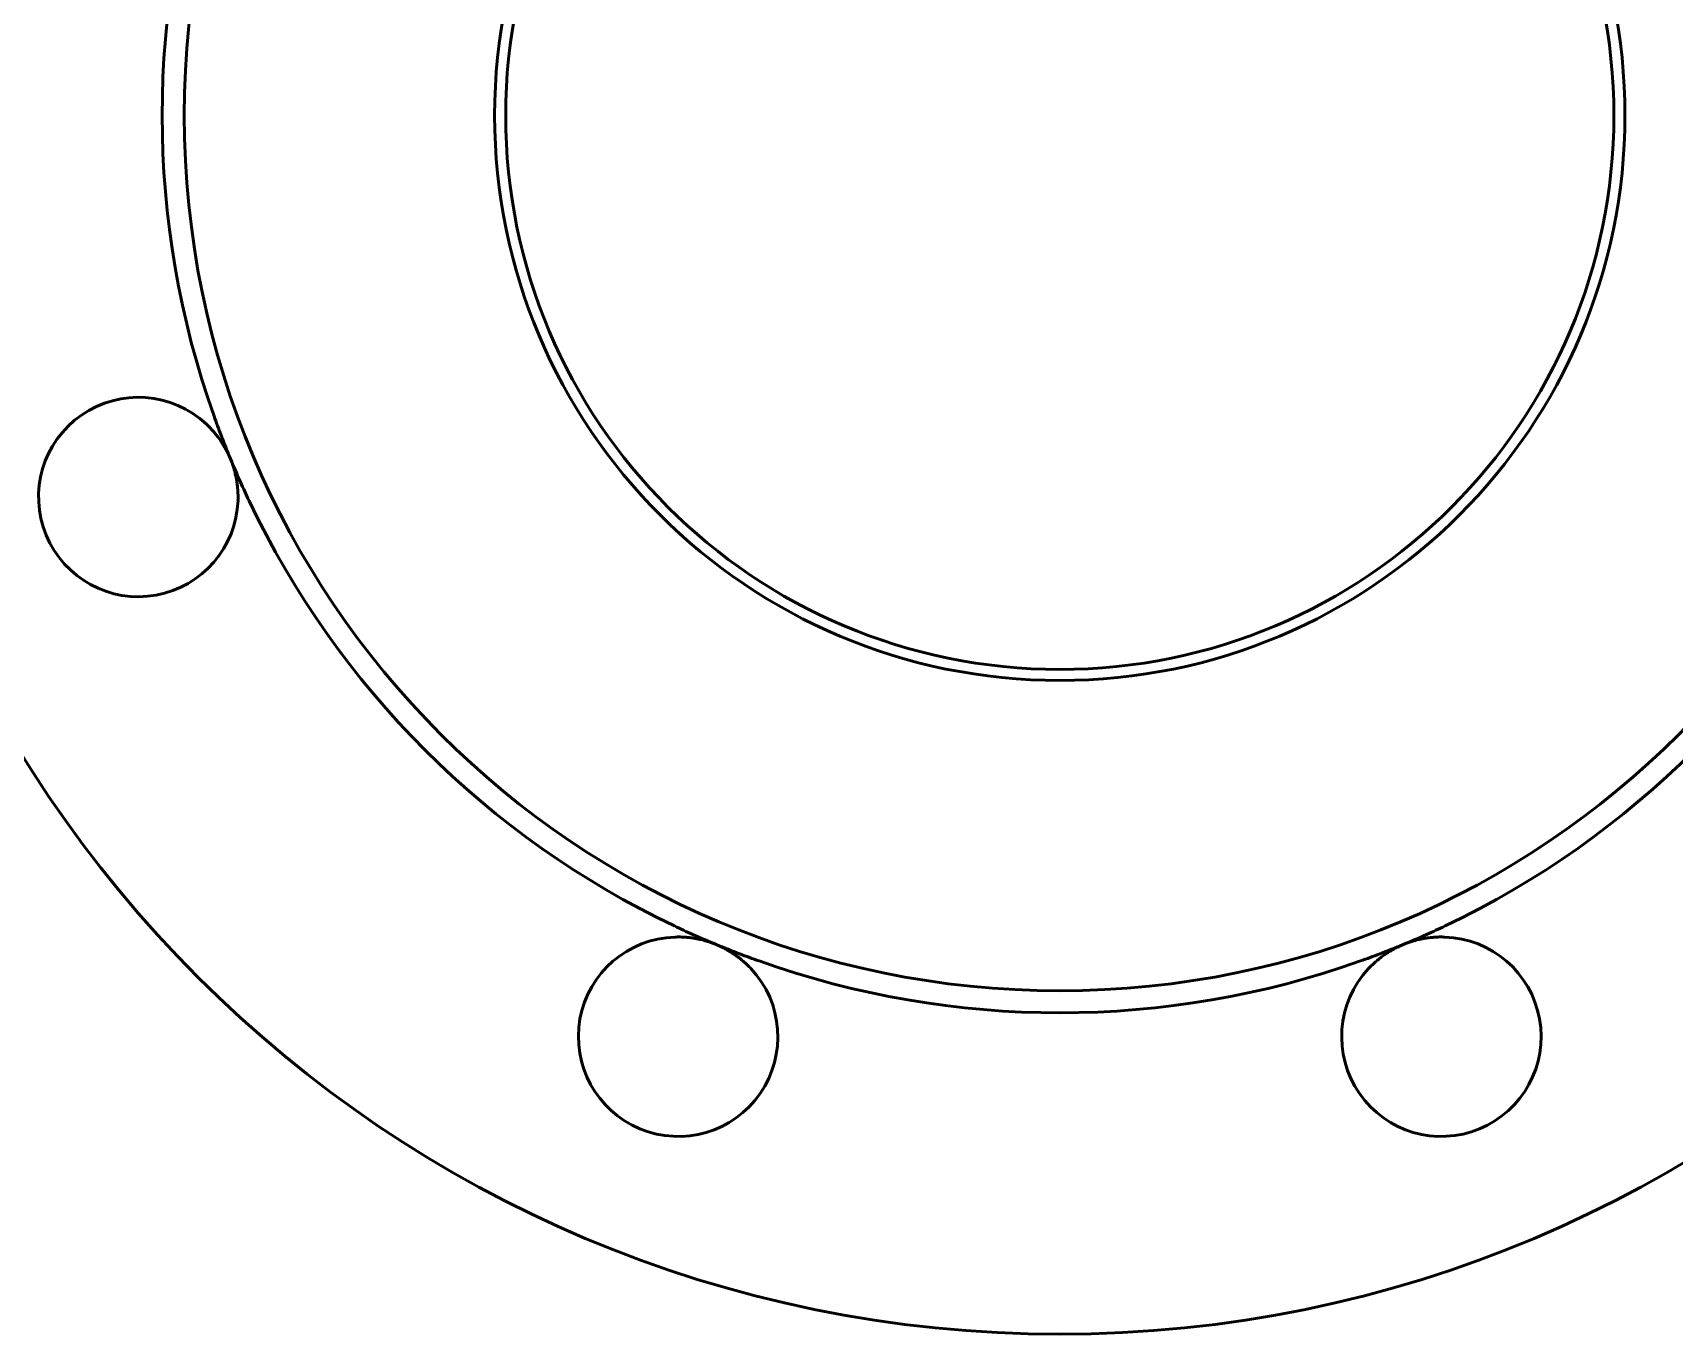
# Model space of a CAD drawing. Header units: millimetres. Extents: x 1510 to 10524, y 7125 to 13164.
# Drawn here: x 5081.42 to 5096.23, y 11275.45 to 11287.2 of the extents above; entities that cross this region are included whole.
import ezdxf

# ---------------------------------------------------------------- set-up
doc = ezdxf.new("R2010")
doc.units = ezdxf.units.MM
doc.header["$LTSCALE"] = 4
doc.layers.add('Visible (ISO)', color=7, linetype='Continuous', lineweight=50)

msp = doc.modelspace()

# ---------------------------------------------------------------- linework, layer by layer
at = {"layer": 'Visible (ISO)'}
for radius in [11, 7.9, 5.1, 5]:
    msp.add_circle((5090.685, 11286.454), radius, dxfattribs=at)
for centre, radius, start, end in [((5090.685, 11286.454), 8.1, 160.4254, 199.5746), ((5082.37, 11283.01), 0.9, 46.9178, 358.0822), ((5090.685, 11286.454), 8.1, 199.5746, 200.8809), ((5090.685, 11286.454), 8.1, 200.8809, 202.5), ((5090.685, 11286.454), 8.1, 202.5, 204.1191), ((5090.685, 11286.454), 8.1, 204.1191, 205.4254), ((5090.685, 11286.454), 8.1, 205.4254, 244.5746), ((5090.685, 11286.454), 8.1, 295.4254, 334.5746), ((5087.241, 11278.139), 0.9, 91.9178, 43.0822), ((5090.685, 11286.454), 8.1, 244.5746, 245.8809), ((5090.685, 11286.454), 8.1, 245.8809, 247.5), ((5094.129, 11278.139), 0.9, 136.9178, 88.0822), ((5090.685, 11286.454), 8.1, 292.5, 294.1191), ((5090.685, 11286.454), 8.1, 294.1191, 295.4254), ((5090.685, 11286.454), 8.1, 247.5, 249.1191), ((5090.685, 11286.454), 8.1, 249.1191, 250.4254), ((5090.685, 11286.454), 8.1, 289.5746, 290.8809), ((5090.685, 11286.454), 8.1, 290.8809, 292.5), ((5090.685, 11286.454), 8.1, 250.4254, 289.5746)]:
    msp.add_arc(centre, radius, start, end, dxfattribs=at)
for points, knots in [([(5083.201, 11283.354), (5083.197, 11283.364), (5083.193, 11283.373), (5083.19, 11283.381), (5083.186, 11283.389), (5083.182, 11283.397), (5083.179, 11283.404), (5083.175, 11283.411), (5083.172, 11283.417), (5083.169, 11283.423), (5083.168, 11283.426), (5083.166, 11283.429), (5083.165, 11283.431), (5083.164, 11283.433), (5083.164, 11283.434), (5083.163, 11283.435), (5083.163, 11283.436), (5083.162, 11283.436), (5083.162, 11283.437), (5083.162, 11283.437), (5083.162, 11283.437), (5083.162, 11283.438), (5083.161, 11283.438), (5083.161, 11283.438), (5083.161, 11283.439), (5083.153, 11283.454), (5083.144, 11283.468), (5083.136, 11283.482), (5083.132, 11283.489), (5083.128, 11283.495), (5083.124, 11283.501), (5083.122, 11283.504), (5083.12, 11283.507), (5083.118, 11283.51), (5083.117, 11283.512), (5083.116, 11283.513), (5083.115, 11283.515), (5083.114, 11283.515), (5083.114, 11283.516), (5083.113, 11283.517), (5083.113, 11283.517), (5083.113, 11283.518), (5083.112, 11283.518), (5083.112, 11283.518), (5083.112, 11283.519), (5083.112, 11283.519), (5083.102, 11283.534), (5083.092, 11283.547), (5083.082, 11283.56), (5083.077, 11283.566), (5083.072, 11283.572), (5083.067, 11283.578), (5083.065, 11283.581), (5083.063, 11283.584), (5083.06, 11283.587), (5083.059, 11283.589), (5083.058, 11283.59), (5083.057, 11283.591), (5083.056, 11283.592), (5083.055, 11283.593), (5083.055, 11283.594), (5083.054, 11283.594), (5083.054, 11283.595), (5083.053, 11283.596), (5083.042, 11283.609), (5083.031, 11283.621), (5083.02, 11283.632), (5083.008, 11283.645), (5082.996, 11283.656), (5082.985, 11283.667)], [0, 0, 0, 0, 0.0625, 0.0625, 0.0625, 0.125, 0.125, 0.125, 0.1875, 0.1875, 0.1875, 0.21875, 0.21875, 0.21875, 0.234375, 0.234375, 0.234375, 0.242187, 0.242187, 0.242187, 0.246094, 0.246094, 0.246094, 0.25, 0.25, 0.25, 0.375, 0.375, 0.375, 0.4375, 0.4375, 0.4375, 0.46875, 0.46875, 0.46875, 0.484375, 0.484375, 0.484375, 0.492187, 0.492187, 0.492187, 0.496094, 0.496094, 0.496094, 0.5, 0.5, 0.5, 0.625, 0.625, 0.625, 0.6875, 0.6875, 0.6875, 0.71875, 0.71875, 0.71875, 0.734375, 0.734375, 0.734375, 0.742187, 0.742187, 0.742187, 0.75, 0.75, 0.75, 0.868685, 0.868685, 0.868685, 1, 1, 1, 1]), ([(5083.27, 11283.01), (5083.27, 11283.016), (5083.27, 11283.023), (5083.27, 11283.029), (5083.269, 11283.037), (5083.269, 11283.045), (5083.269, 11283.053), (5083.268, 11283.061), (5083.268, 11283.068), (5083.267, 11283.076), (5083.267, 11283.077), (5083.267, 11283.077), (5083.267, 11283.078), (5083.267, 11283.081), (5083.267, 11283.085), (5083.266, 11283.088), (5083.266, 11283.09), (5083.266, 11283.092), (5083.266, 11283.094), (5083.266, 11283.095), (5083.266, 11283.096), (5083.266, 11283.097), (5083.265, 11283.098), (5083.265, 11283.099), (5083.265, 11283.1), (5083.264, 11283.114), (5083.262, 11283.128), (5083.26, 11283.143), (5083.259, 11283.15), (5083.258, 11283.157), (5083.256, 11283.165), (5083.256, 11283.168), (5083.255, 11283.171), (5083.255, 11283.174), (5083.255, 11283.175), (5083.254, 11283.176), (5083.254, 11283.177), (5083.254, 11283.178), (5083.253, 11283.18), (5083.253, 11283.182), (5083.253, 11283.183), (5083.253, 11283.184), (5083.252, 11283.185), (5083.252, 11283.186), (5083.252, 11283.187), (5083.252, 11283.188), (5083.249, 11283.201), (5083.246, 11283.214), (5083.243, 11283.228), (5083.241, 11283.235), (5083.239, 11283.243), (5083.237, 11283.25), (5083.236, 11283.254), (5083.235, 11283.257), (5083.234, 11283.261), (5083.233, 11283.263), (5083.233, 11283.265), (5083.232, 11283.267), (5083.232, 11283.268), (5083.232, 11283.269), (5083.231, 11283.27), (5083.231, 11283.27), (5083.231, 11283.271), (5083.231, 11283.271), (5083.231, 11283.272), (5083.231, 11283.272), (5083.231, 11283.273), (5083.228, 11283.282), (5083.224, 11283.293), (5083.219, 11283.307), (5083.217, 11283.314), (5083.214, 11283.321), (5083.211, 11283.329), (5083.208, 11283.337), (5083.205, 11283.345), (5083.201, 11283.354)], [0, 0, 0, 0, 0.057407, 0.057407, 0.057407, 0.125, 0.125, 0.125, 0.1875, 0.1875, 0.1875, 0.191999, 0.191999, 0.191999, 0.21875, 0.21875, 0.21875, 0.234375, 0.234375, 0.234375, 0.242187, 0.242187, 0.242187, 0.25, 0.25, 0.25, 0.375, 0.375, 0.375, 0.4375, 0.4375, 0.4375, 0.460765, 0.460765, 0.460765, 0.46875, 0.46875, 0.46875, 0.484375, 0.484375, 0.484375, 0.492188, 0.492188, 0.492188, 0.5, 0.5, 0.5, 0.625, 0.625, 0.625, 0.6875, 0.6875, 0.6875, 0.71875, 0.71875, 0.71875, 0.734375, 0.734375, 0.734375, 0.742188, 0.742188, 0.742188, 0.746094, 0.746094, 0.746094, 0.75, 0.75, 0.75, 0.875, 0.875, 0.875, 0.9375, 0.9375, 0.9375, 1, 1, 1, 1]), ([(5087.585, 11278.97), (5087.575, 11278.974), (5087.566, 11278.978), (5087.558, 11278.981), (5087.549, 11278.984), (5087.541, 11278.987), (5087.534, 11278.99), (5087.527, 11278.992), (5087.52, 11278.995), (5087.514, 11278.997), (5087.51, 11278.998), (5087.508, 11278.998), (5087.505, 11278.999), (5087.503, 11279), (5087.502, 11279), (5087.501, 11279.001), (5087.5, 11279.001), (5087.499, 11279.001), (5087.499, 11279.001), (5087.498, 11279.001), (5087.498, 11279.001), (5087.498, 11279.001), (5087.497, 11279.002), (5087.497, 11279.002), (5087.497, 11279.002), (5087.48, 11279.007), (5087.464, 11279.011), (5087.448, 11279.015), (5087.441, 11279.016), (5087.433, 11279.018), (5087.426, 11279.02), (5087.422, 11279.02), (5087.419, 11279.021), (5087.415, 11279.022), (5087.414, 11279.022), (5087.412, 11279.022), (5087.41, 11279.023), (5087.409, 11279.023), (5087.408, 11279.023), (5087.408, 11279.023), (5087.407, 11279.023), (5087.407, 11279.023), (5087.406, 11279.024), (5087.406, 11279.024), (5087.406, 11279.024), (5087.405, 11279.024), (5087.388, 11279.027), (5087.371, 11279.03), (5087.355, 11279.032), (5087.347, 11279.033), (5087.339, 11279.034), (5087.332, 11279.034), (5087.328, 11279.035), (5087.324, 11279.035), (5087.32, 11279.035), (5087.319, 11279.036), (5087.317, 11279.036), (5087.315, 11279.036), (5087.314, 11279.036), (5087.313, 11279.036), (5087.312, 11279.036), (5087.311, 11279.036), (5087.31, 11279.036), (5087.309, 11279.036), (5087.292, 11279.038), (5087.276, 11279.038), (5087.26, 11279.039), (5087.243, 11279.039), (5087.226, 11279.039), (5087.21, 11279.038)], [0, 0, 0, 0, 0.0625, 0.0625, 0.0625, 0.125, 0.125, 0.125, 0.1875, 0.1875, 0.1875, 0.21875, 0.21875, 0.21875, 0.234375, 0.234375, 0.234375, 0.242187, 0.242187, 0.242187, 0.246094, 0.246094, 0.246094, 0.25, 0.25, 0.25, 0.375, 0.375, 0.375, 0.4375, 0.4375, 0.4375, 0.46875, 0.46875, 0.46875, 0.484375, 0.484375, 0.484375, 0.492187, 0.492187, 0.492187, 0.496094, 0.496094, 0.496094, 0.5, 0.5, 0.5, 0.625, 0.625, 0.625, 0.6875, 0.6875, 0.6875, 0.71875, 0.71875, 0.71875, 0.734375, 0.734375, 0.734375, 0.742187, 0.742187, 0.742187, 0.75, 0.75, 0.75, 0.868685, 0.868685, 0.868685, 1, 1, 1, 1]), ([(5094.159, 11279.038), (5094.144, 11279.039), (5094.128, 11279.039), (5094.112, 11279.039), (5094.111, 11279.039), (5094.11, 11279.039), (5094.109, 11279.039), (5094.102, 11279.039), (5094.094, 11279.038), (5094.087, 11279.038), (5094.082, 11279.038), (5094.078, 11279.038), (5094.073, 11279.037), (5094.071, 11279.037), (5094.069, 11279.037), (5094.067, 11279.037), (5094.066, 11279.037), (5094.065, 11279.037), (5094.063, 11279.037), (5094.063, 11279.036), (5094.061, 11279.036), (5094.061, 11279.036), (5094.055, 11279.036), (5094.05, 11279.035), (5094.044, 11279.035), (5094.035, 11279.034), (5094.025, 11279.033), (5094.014, 11279.032), (5094.006, 11279.031), (5093.998, 11279.029), (5093.99, 11279.028), (5093.986, 11279.027), (5093.981, 11279.027), (5093.977, 11279.026), (5093.975, 11279.026), (5093.973, 11279.025), (5093.971, 11279.025), (5093.97, 11279.025), (5093.969, 11279.025), (5093.968, 11279.024), (5093.967, 11279.024), (5093.967, 11279.024), (5093.966, 11279.024), (5093.966, 11279.024), (5093.965, 11279.024), (5093.965, 11279.024), (5093.959, 11279.023), (5093.955, 11279.022), (5093.95, 11279.021), (5093.941, 11279.019), (5093.931, 11279.017), (5093.921, 11279.015), (5093.913, 11279.013), (5093.905, 11279.011), (5093.897, 11279.009), (5093.893, 11279.008), (5093.889, 11279.006), (5093.885, 11279.005), (5093.883, 11279.005), (5093.881, 11279.004), (5093.879, 11279.004), (5093.878, 11279.003), (5093.877, 11279.003), (5093.876, 11279.003), (5093.875, 11279.002), (5093.874, 11279.002), (5093.873, 11279.002), (5093.871, 11279.001), (5093.87, 11279.001), (5093.869, 11279.001), (5093.86, 11278.998), (5093.848, 11278.994), (5093.835, 11278.99), (5093.832, 11278.989), (5093.828, 11278.987), (5093.824, 11278.986), (5093.812, 11278.981), (5093.799, 11278.976), (5093.784, 11278.97)], [0, 0, 0, 0, 0.125, 0.125, 0.125, 0.131407, 0.131407, 0.131407, 0.1875, 0.1875, 0.1875, 0.21875, 0.21875, 0.21875, 0.234375, 0.234375, 0.234375, 0.242187, 0.242187, 0.242187, 0.248518, 0.248518, 0.248518, 0.293776, 0.293776, 0.293776, 0.375, 0.375, 0.375, 0.4375, 0.4375, 0.4375, 0.46875, 0.46875, 0.46875, 0.484375, 0.484375, 0.484375, 0.492187, 0.492187, 0.492187, 0.496094, 0.496094, 0.496094, 0.498337, 0.498337, 0.498337, 0.542625, 0.542625, 0.542625, 0.625, 0.625, 0.625, 0.6875, 0.6875, 0.6875, 0.71875, 0.71875, 0.71875, 0.734375, 0.734375, 0.734375, 0.742187, 0.742187, 0.742187, 0.748047, 0.748047, 0.748047, 0.765344, 0.765344, 0.765344, 0.875, 0.875, 0.875, 0.90625, 0.90625, 0.90625, 1, 1, 1, 1]), ([(5087.898, 11278.754), (5087.888, 11278.765), (5087.877, 11278.776), (5087.865, 11278.787), (5087.864, 11278.788), (5087.864, 11278.788), (5087.863, 11278.789), (5087.858, 11278.794), (5087.852, 11278.799), (5087.846, 11278.805), (5087.843, 11278.807), (5087.84, 11278.81), (5087.837, 11278.813), (5087.835, 11278.815), (5087.833, 11278.816), (5087.832, 11278.818), (5087.831, 11278.818), (5087.83, 11278.819), (5087.829, 11278.82), (5087.828, 11278.821), (5087.828, 11278.821), (5087.827, 11278.822), (5087.822, 11278.826), (5087.819, 11278.829), (5087.814, 11278.832), (5087.807, 11278.838), (5087.799, 11278.845), (5087.791, 11278.851), (5087.784, 11278.856), (5087.778, 11278.861), (5087.771, 11278.866), (5087.768, 11278.869), (5087.764, 11278.871), (5087.761, 11278.873), (5087.759, 11278.875), (5087.757, 11278.876), (5087.755, 11278.877), (5087.754, 11278.878), (5087.754, 11278.878), (5087.753, 11278.879), (5087.752, 11278.879), (5087.752, 11278.88), (5087.751, 11278.88), (5087.751, 11278.88), (5087.751, 11278.88), (5087.75, 11278.881), (5087.745, 11278.884), (5087.742, 11278.886), (5087.738, 11278.889), (5087.73, 11278.894), (5087.722, 11278.9), (5087.713, 11278.905), (5087.706, 11278.909), (5087.699, 11278.913), (5087.692, 11278.918), (5087.688, 11278.92), (5087.685, 11278.922), (5087.681, 11278.924), (5087.679, 11278.925), (5087.677, 11278.926), (5087.675, 11278.927), (5087.674, 11278.928), (5087.673, 11278.928), (5087.672, 11278.929), (5087.672, 11278.929), (5087.671, 11278.929), (5087.67, 11278.93), (5087.668, 11278.931), (5087.667, 11278.931), (5087.666, 11278.932), (5087.657, 11278.937), (5087.647, 11278.942), (5087.635, 11278.948), (5087.631, 11278.95), (5087.628, 11278.951), (5087.624, 11278.953), (5087.612, 11278.959), (5087.599, 11278.964), (5087.585, 11278.97)], [0, 0, 0, 0, 0.125, 0.125, 0.125, 0.131407, 0.131407, 0.131407, 0.1875, 0.1875, 0.1875, 0.21875, 0.21875, 0.21875, 0.234375, 0.234375, 0.234375, 0.242188, 0.242188, 0.242188, 0.248518, 0.248518, 0.248518, 0.293776, 0.293776, 0.293776, 0.375, 0.375, 0.375, 0.4375, 0.4375, 0.4375, 0.46875, 0.46875, 0.46875, 0.484375, 0.484375, 0.484375, 0.492188, 0.492188, 0.492188, 0.496094, 0.496094, 0.496094, 0.498337, 0.498337, 0.498337, 0.542625, 0.542625, 0.542625, 0.625, 0.625, 0.625, 0.6875, 0.6875, 0.6875, 0.71875, 0.71875, 0.71875, 0.734375, 0.734375, 0.734375, 0.742188, 0.742188, 0.742188, 0.748047, 0.748047, 0.748047, 0.765344, 0.765344, 0.765344, 0.875, 0.875, 0.875, 0.90625, 0.90625, 0.90625, 1, 1, 1, 1]), ([(5093.784, 11278.97), (5093.775, 11278.966), (5093.766, 11278.963), (5093.758, 11278.959), (5093.749, 11278.955), (5093.742, 11278.951), (5093.735, 11278.948), (5093.728, 11278.945), (5093.721, 11278.941), (5093.715, 11278.938), (5093.713, 11278.937), (5093.71, 11278.936), (5093.707, 11278.934), (5093.706, 11278.933), (5093.705, 11278.933), (5093.704, 11278.932), (5093.703, 11278.932), (5093.702, 11278.932), (5093.702, 11278.931), (5093.701, 11278.931), (5093.701, 11278.931), (5093.701, 11278.931), (5093.701, 11278.931), (5093.701, 11278.931), (5093.7, 11278.93), (5093.684, 11278.922), (5093.67, 11278.913), (5093.657, 11278.905), (5093.65, 11278.901), (5093.644, 11278.897), (5093.637, 11278.893), (5093.634, 11278.891), (5093.631, 11278.889), (5093.628, 11278.887), (5093.627, 11278.886), (5093.625, 11278.885), (5093.624, 11278.884), (5093.623, 11278.883), (5093.622, 11278.883), (5093.622, 11278.882), (5093.621, 11278.882), (5093.621, 11278.882), (5093.621, 11278.882), (5093.62, 11278.881), (5093.62, 11278.881), (5093.619, 11278.881), (5093.605, 11278.871), (5093.591, 11278.861), (5093.579, 11278.851), (5093.572, 11278.846), (5093.566, 11278.841), (5093.56, 11278.837), (5093.557, 11278.834), (5093.554, 11278.832), (5093.551, 11278.829), (5093.55, 11278.828), (5093.549, 11278.827), (5093.547, 11278.826), (5093.546, 11278.825), (5093.546, 11278.825), (5093.545, 11278.824), (5093.544, 11278.823), (5093.544, 11278.823), (5093.543, 11278.822), (5093.53, 11278.811), (5093.518, 11278.8), (5093.506, 11278.789), (5093.494, 11278.777), (5093.482, 11278.765), (5093.472, 11278.754)], [0, 0, 0, 0, 0.0625, 0.0625, 0.0625, 0.125, 0.125, 0.125, 0.1875, 0.1875, 0.1875, 0.21875, 0.21875, 0.21875, 0.234375, 0.234375, 0.234375, 0.242188, 0.242188, 0.242188, 0.246094, 0.246094, 0.246094, 0.25, 0.25, 0.25, 0.375, 0.375, 0.375, 0.4375, 0.4375, 0.4375, 0.46875, 0.46875, 0.46875, 0.484375, 0.484375, 0.484375, 0.492188, 0.492188, 0.492188, 0.496094, 0.496094, 0.496094, 0.5, 0.5, 0.5, 0.625, 0.625, 0.625, 0.6875, 0.6875, 0.6875, 0.71875, 0.71875, 0.71875, 0.734375, 0.734375, 0.734375, 0.742188, 0.742188, 0.742188, 0.75, 0.75, 0.75, 0.868685, 0.868685, 0.868685, 1, 1, 1, 1])]:
    msp.add_open_spline(points, degree=3, knots=knots, dxfattribs=at)
msp.add_open_spline([(5083.269, 11282.98), (5083.27, 11282.99), (5083.27, 11283), (5083.27, 11283.01)], degree=3, dxfattribs=at)

doc.saveas('drawing.dxf')
